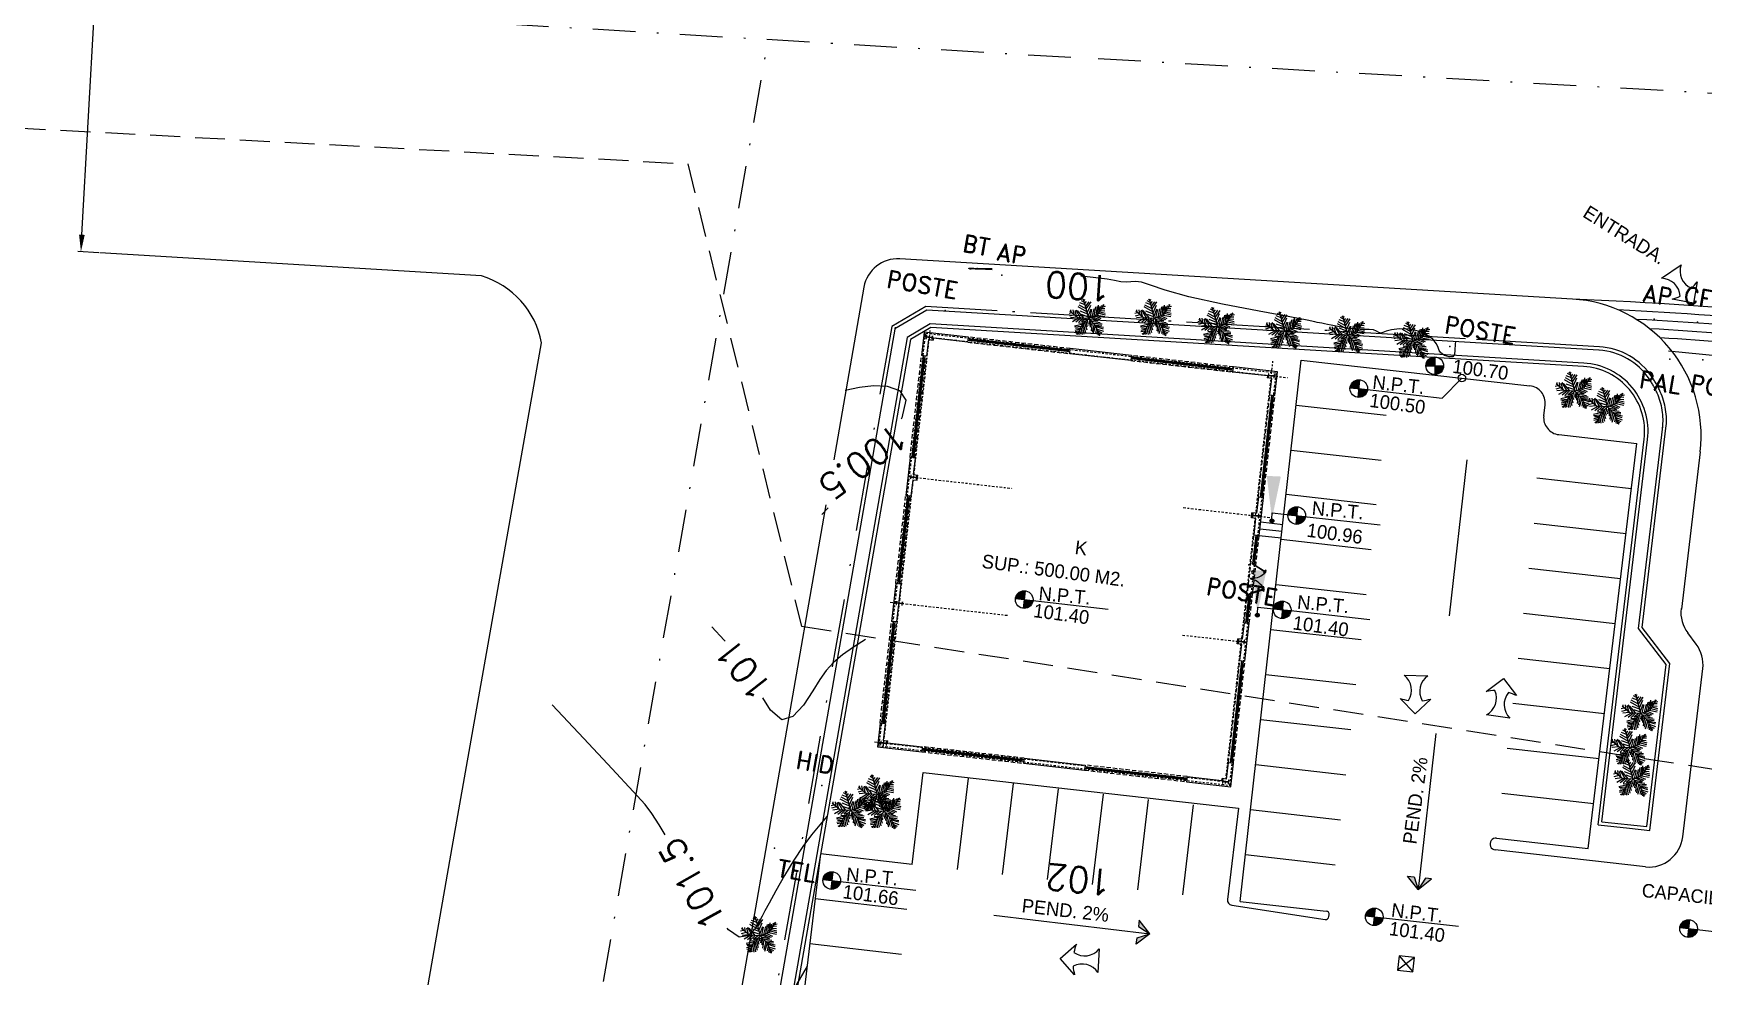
# Model space of a CAD drawing. Header units: millimetres. Extents: x 99 to 472, y 49 to 338.
# Drawn here: x 155.4 to 253, y 224.8 to 279.9 of the extents above; entities that cross this region are included whole.
import ezdxf
from ezdxf.enums import TextEntityAlignment as Align

# ---------------------------------------------------------------- set-up
doc = ezdxf.new("R2010")
doc.units = ezdxf.units.MM
for name, pattern in [('ACAD_ISO04W100', [30.5, 24, -3, 0.5, -3]), ('DASHDOT', [1, 0.5, -0.25, 0, -0.25]), ('HIDDEN', [0.375, 0.25, -0.125]), ('SOLID', [0])]:
    doc.linetypes.add(name, pattern=pattern)
for name, color, linetype in [('AUX2', 6, 'Continuous'), ('BANQUETA', 4, 'Continuous'), ('BANQUETA.', 2, 'Continuous'), ('CALLES', 4, 'Continuous'), ('DETALLES', 4, 'Continuous'), ('EJES', 1, 'DASHDOT'), ('NIVELES', 32, 'Continuous'), ('PENDIENTES', 8, 'Continuous'), ('PUERTA', 4, 'Continuous'), ('PUERTAS', 2, 'Continuous'), ('PUNTOS_CON', 10, 'SOLID'), ('PUNTOS_ICON', 15, 'SOLID'), ('TEXTOS_Y_COTAS', 7, 'Continuous'), ('veg', 3, 'Continuous'), ('WALL', 4, 'Continuous')]:
    doc.layers.add(name, color=color, linetype=linetype)
doc.styles.add('1', font='monotxt4.shx', dxfattribs={"height": 1})
doc.styles.add('ATTR', font='romans.shx', dxfattribs={"width": 0.8, "height": 0.7})
doc.styles.add('H1', font='hand.shx', dxfattribs={"height": 0.15})
doc.styles.add('ROMAND', font='romand.shx', dxfattribs={"height": 1})
doc.styles.add('TMODELF', font='ROMANS.SHX', dxfattribs={"height": 5})
doc.dimstyles.new('ISO-25', dxfattribs={"dimtxt": 2.5, "dimasz": 2.5, "dimexe": 1.25, "dimexo": 0.625, "dimtad": 1, "dimtxsty": 'Standard', "dimcen": 2.5, "dimadec": 0, "dimazin": 0, "dimtfac": 1, "dimtmove": 0, "dimatfit": 3, "dimfxl": 1, "dimarcsym": 0})
doc.dimstyles.get("Standard").update_dxf_attribs({"dimtxt": 0.18, "dimasz": 0.18, "dimexe": 0.18, "dimexo": 0.0625, "dimgap": 0.09, "dimtad": 0, "dimtih": 1, "dimtoh": 1, "dimdec": 4, "dimzin": 0, "dimdsep": 46, "dimtxsty": 'Standard', "dimcen": 0.09, "dimadec": 0, "dimazin": 0, "dimtfac": 1, "dimtdec": 4, "dimtofl": 0, "dimtmove": 0, "dimatfit": 3, "dimfxl": 1, "dimtolj": 1, "dimtzin": 0, "dimarcsym": 0})

# ---------------------------------------------------------------- blocks, each defined once
blk = doc.blocks.new('FLECHA3')
blk.add_lwpolyline([(-0.354, -0.354), (0, 0), (0.354, -0.354, 0.044777), (0.159, -0.308, 0.391731), (0.274, -0.89), (-0.274, -0.89, 0.391731), (-0.159, -0.308, 0.044777)], format="xyb", close=True)
blk = doc.blocks.new('*D17')
at = {"layer": 'AUX2', "color": 0, "transparency": 16777216}
for p, q in [((160.857, 296.619), (159.627, 296.688)), ((159.751, 295.68), (159.01, 282.519)), ((158.203, 268.179), (158.943, 281.339)), ((159.197, 267.122), (157.967, 267.191))]:
    blk.add_line(p, q, dxfattribs=at)
for points in [[(159.584, 295.689), (159.917, 295.67), (159.807, 296.678)], [(158.036, 268.188), (158.369, 268.17), (158.146, 267.181)]]:
    blk.add_solid(points, dxfattribs=at)
at = {"layer": 'DEFPOINTS', "color": 0, "transparency": 16777216}
for p in [(159.807, 296.678), (160.92, 296.615), (159.259, 267.118)]:
    blk.add_point(p, dxfattribs=at)
at = {"layer": 'AUX2', "color": 0, "transparency": 16777216, "insert": (158.977, 281.929), "char_height": 1, "attachment_point": 5, "style": '1'}
blk.add_mtext('\\A1;30.00', dxfattribs=at)
blk = doc.blocks.new('arbol4')
for p, q in [((-0.54342, 2.81436), (-0.7173, 2.95368)), ((0.06774, -0.40404), (-0.56226, 3.01596)), ((-0.4782, 2.70288), (-0.32604, 2.95368)), ((-2.78214, 0.78018), (-3.28206, 0.6966)), ((-2.36916, 0.41796), (-3.23856, 0.25074)), ((-1.82226, -0.13404), (-3.08226, 1.12596)), ((-2.84736, 0.86382), (-2.8908, 1.33752)), ((-2.54304, 1.30962), (-2.47788, 0.52944)), ((-2.23878, 1.1703), (-2.0214, 0.05574)), ((-2.0649, 1.28178), (-1.3911, -0.16722)), ((-0.80424, -0.27864), (-1.7823, 1.11456)), ((-0.15216, 0.75234), (-1.5867, 1.72758)), ((-0.2391, 1.28178), (-1.41282, 2.03412)), ((-1.3911, 1.03098), (-0.10872, 0.41796)), ((-0.36954, 1.97838), (-1.23894, 2.39634)), ((-1.17372, 0.41796), (0, -0.11148)), ((-0.45648, 2.42424), (-0.9564, 2.75862)), ((-0.39126, 2.20134), (-0.08694, 2.56356)), ((-0.2826, 1.75548), (0.34776, 2.47998)), ((-0.2391, 1.25388), (0.69552, 2.39634)), ((-0.10872, 0.58512), (0.58686, 1.86696)), ((0, 0), (0.60858, 1.1982)), ((0.06774, -0.40404), (1.68774, 0.13596)), ((0.30426, -0.30654), (0.73896, 1.05882)), ((0.6738, -0.19506), (1.13022, 1.1703)), ((1.04328, -0.05574), (1.45626, 1.47684)), ((1.39104, 0.02784), (1.71708, 1.53258)), ((1.52148, 0.05574), (2.86902, -0.30654)), ((1.68774, 0.13596), (2.94774, 1.75596)), ((1.69536, 0.13932), (1.93446, 1.75548)), ((1.84746, 0.33438), (2.95596, -0.0279)), ((1.9779, 1.44894), (2.0214, 0.58512)), ((2.06484, 0.58512), (2.99946, 0.25074)), ((2.1735, 1.56042), (2.30394, 0.9474)), ((2.23872, 0.78018), (2.95596, 0.66876)), ((2.39088, 1.644), (2.58648, 1.30962)), ((2.49954, 1.14246), (2.99946, 1.08672)), ((2.6952, 1.3932), (3.1299, 1.44894)), ((2.71692, 1.78332), (2.78208, 1.56042)), ((-1.93446, -0.0279), (-3.06468, -0.08364)), ((-1.6302, -0.19506), (-2.80386, -0.75234)), ((-0.97812, -1.30968), (-2.4996, -1.53258)), ((-1.6302, -2.1456), (-2.4996, -2.28492)), ((-1.3911, -1.6998), (-2.47788, -1.72764)), ((-1.7823, -2.45214), (-2.47788, -2.53572)), ((-1.99968, -2.78652), (-2.39094, -2.95368)), ((-1.5432, -1.97844), (-2.34744, -1.95054)), ((-1.21722, -0.22296), (-2.217, -0.89172)), ((-1.28226, -1.57404), (-2.18226, -3.10404)), ((-1.89102, -2.6193), (-1.84752, -3.06516)), ((0.06774, -0.40404), (-1.82226, -0.13404)), ((-0.89118, -0.27864), (-1.73886, -0.9753)), ((-0.84768, -1.17036), (-1.73886, -1.17036)), ((-1.67364, -2.25708), (-1.60842, -3.03726)), ((-1.43454, -1.83912), (-1.30416, -3.1209)), ((0.06774, -0.40404), (-1.28226, -1.57404)), ((-0.32604, -0.33438), (-1.21722, -0.89172)), ((-1.17372, -1.50474), (-0.99984, -3.06516)), ((-0.32604, -0.75234), (-1.13028, -1.00314)), ((-0.9564, -1.30968), (-0.69552, -2.81436)), ((-0.73902, -1.08672), (-0.45648, -2.3685)), ((-0.49992, -0.91956), (-0.30432, -1.81122)), ((-0.21738, -0.61302), (-0.15216, -1.28178)), ((0.21732, -0.58518), (-0.02172, -1.61616)), ((0.06774, -0.40404), (1.14774, -1.75404)), ((0.17388, -0.55734), (1.52148, -0.9753)), ((0.36948, -0.78024), (0.1956, -1.95054)), ((0.60858, -1.08672), (0.28254, -2.56356)), ((0.45642, -0.30654), (1.63014, -0.91956)), ((0.91284, -1.4211), (0.45642, -2.81436)), ((0.52164, -0.9474), (1.99962, -1.28178)), ((1.15194, -1.75548), (0.56508, -3.14874)), ((0.73896, -0.19506), (1.91268, -0.75234)), ((0.80418, -1.30968), (2.28216, -1.53258)), ((1.28238, -2.22918), (1.02156, -3.093)), ((1.04328, -1.58832), (2.23872, -1.78338)), ((1.14774, -1.75404), (1.68774, -3.55404)), ((1.15194, -0.05574), (2.1735, -0.61302)), ((1.17372, -1.75548), (2.49954, -2.1456)), ((1.21716, -1.9227), (2.39088, -2.3964)), ((1.43454, -2.67504), (1.23888, -3.31596)), ((1.3476, -2.3685), (2.4126, -2.8422)), ((1.43454, -2.70288), (2.13006, -3.093)), ((1.5432, -3.14874), (1.45626, -3.45528)), ((1.5432, -3.00942), (1.91268, -3.26022)), ((1.67358, -3.39954), (1.76052, -3.45528))]:
    blk.add_line(p, q)
at = {"style": 'ATTR', "width": 0.8, "flags": 9}
blk.add_attdef('ESTCODE', (0.06774, -0.40404), '', height=0.042, dxfattribs=at)
blk = doc.blocks.new('A$C20FC3698')
at = {"layer": 'veg', "xscale": 0.9999998995489492, "yscale": 0.9999998995489492, "zscale": 0.9999998995489492}
blk.add_blockref('arbol4', (3.28, 3.55, -6.65), dxfattribs=at)
blk = doc.blocks.new('PUERTA90')
for p, q in [((0.037, 0.455), (0.011, 0.509)), ((0.049, 0.499), (0.067, 0.507)), ((0.087, 0.583), (0.051, 0.566)), ((0.053, 0.49), (0.071, 0.498)), ((0.14, 0.541), (0.121, 0.533)), ((0.144, 0.532), (0.126, 0.524)), ((0.182, 0.522), (0.156, 0.577)), ((0.434, -0.16), (0.397, -0.177)), ((0.45, -0.197), (0.397, -0.177)), ((0.414, -0.213), (0.434, -0.16))]:
    blk.add_line(p, q)
blk.add_lwpolyline([(0.051, 0.566, 0.210556), (-0.41, -0.237), (-0.395, -0.237), (-0.395, -0.252), (-0.41, -0.252)], format="xyb")
for points in [[(0.002, 0.505), (0.011, 0.509), (0.047, 0.503), (0.055, 0.485), (0.037, 0.455), (0.027, 0.45)], [(0.45, -0.197), (0.087, 0.583), (0.051, 0.566), (0.414, -0.213)], [(0.182, 0.522), (0.146, 0.528), (0.137, 0.546), (0.156, 0.577), (0.165, 0.581), (0.191, 0.526)]]:
    blk.add_lwpolyline(points, close=True)
for points in [[(0.051, 0.566), (0.104, 0.547), (0.068, 0.53), (0.087, 0.583)], [(0.087, 0.489), (0.073, 0.494), (0.065, 0.512), (0.07, 0.525)], [(0.123, 0.506), (0.128, 0.519), (0.119, 0.537), (0.106, 0.542)], [(0.45, -0.252), (0.435, -0.252), (0.435, -0.237), (0.45, -0.237)]]:
    blk.add_lwpolyline(points)
at = {"linetype": 'Continuous'}
for points in [[(-0.43, -0.262), (-0.43, -0.172), (-0.41, -0.172), (-0.41, -0.262)], [(0.47, -0.262), (0.47, -0.172), (0.45, -0.172), (0.45, -0.262)]]:
    blk.add_lwpolyline(points, close=True, dxfattribs=at)
at = {"layer": 'TEXTOS_Y_COTAS'}
blk.add_circle((-0.028, -0.182), 0.0765, dxfattribs=at)
at = {"layer": 'TEXTOS_Y_COTAS', "insert": (-0.083, -0.163), "char_height": 0.03, "width": 0.1975, "attachment_point": 1}
blk.add_mtext('\\fGraphite Light ATT|b0|i0|c162|p66;0.90', dxfattribs=at)

msp = doc.modelspace()

# ---------------------------------------------------------------- hatches: boundary and pattern name
h = msp.add_hatch(color=32)
h.paths.add_polyline_path([(237.32026, 260.51532), (237.32026, 261.03131, 0.41421356), (236.80427, 260.51532)])
h.paths.add_polyline_path([(237.32026, 260.51532), (237.32026, 259.99932, 0.41421356), (237.83626, 260.51532)])
for points in [[(233.39156, 259.13285), (232.87785, 259.18137), (232.82934, 258.66766, 0.41421356)], [(229.75969, 251.71344), (229.24599, 251.76195), (229.19747, 251.24825, 0.41421356)], [(228.91088, 246.20121), (228.39717, 246.24972), (228.34866, 245.73602, 0.41421356)]]:
    msp.add_hatch(color=32).paths.add_polyline_path(points)
at = {"layer": 'NIVELES'}
for points in [[(232.3651, 259.23915, 0.0045174), (232.36414, 259.22988), (232.87785, 259.18137), (232.92637, 259.69507, 0.40893098)], [(228.73324, 251.81974, 0.0045174), (228.73228, 251.81047), (229.24599, 251.76195), (229.2945, 252.27566, 0.40893098)], [(227.68294, 251.46082, 1), (227.90762, 251.4355, 1)], [(227.88442, 246.30751, 0.0045174), (227.88346, 246.29824), (228.39717, 246.24972), (228.44568, 246.76343, 0.40893098)], [(226.83413, 245.94859, 1), (227.0588, 245.92327, 1)]]:
    msp.add_hatch(color=256, dxfattribs=at).paths.add_polyline_path(points)
h = msp.add_hatch(color=256, dxfattribs=at)
h.paths.add_polyline_path([(212.79614, 246.90453), (213.30889, 246.84674), (213.36668, 247.35949, 0.41421356)])
h.paths.add_polyline_path([(213.2511, 246.33399, 0.41421356), (213.82164, 246.78895), (213.30889, 246.84674)])
h = msp.add_hatch(color=256, dxfattribs=at)
h.paths.add_polyline_path([(201.54061, 230.47969), (202.05336, 230.4219), (202.11115, 230.93465, 0.41421356)])
h.paths.add_polyline_path([(201.99557, 229.90916, 0.41421356), (202.56611, 230.36412), (202.05336, 230.4219)])
h = msp.add_hatch(color=256, dxfattribs=at)
h.paths.add_polyline_path([(233.26955, 228.35725), (233.7823, 228.29946), (233.84009, 228.81221, 0.41421356)])
h.paths.add_polyline_path([(233.72451, 227.78671, 0.41421356), (234.29505, 228.24167), (233.7823, 228.29946)])
h = msp.add_hatch(color=256, dxfattribs=at)
h.paths.add_polyline_path([(251.65081, 227.66981), (252.16356, 227.61202), (252.22135, 228.12477, 0.41421356)])
h.paths.add_polyline_path([(252.10577, 227.09928, 0.41421356), (252.67631, 227.55424), (252.16356, 227.61202)])
at = {"layer": 'PENDIENTES'}
h = msp.add_hatch(color=256, dxfattribs=at)
h.paths.add_polyline_path([(236.35348, 229.89394), (236.11367, 230.63255), (235.73001, 230.67579)])
h.paths.add_polyline_path([(236.35348, 229.89394), (237.13533, 230.51741), (236.78249, 230.55717)])
h = msp.add_hatch(color=256, dxfattribs=at)
h.paths.add_polyline_path([(220.64888, 227.31044), (219.90868, 227.0756), (219.86286, 226.69224)])
h.paths.add_polyline_path([(220.64888, 227.31044), (220.03068, 228.09646), (219.98855, 227.7439)])

# ---------------------------------------------------------------- linework, layer by layer
at = {"color": 2, "linetype": 'Continuous', "ltscale": 0.3}
for p, q in [((245.37398, 264.41736), (206.02731, 266.77063)), ((203.93777, 265.11855), (202.17308, 255.02234)), ((225.94688, 229.20548), (229.51512, 260.85497)), ((229.51512, 260.85497), (242.88678, 259.34742)), ((243.69358, 257.5999), (243.76801, 258.23784)), ((244.57482, 256.49032), (249.1323, 255.9765)), ((201.71196, 252.38418), (190.11846, 186.05524)), ((227.13978, 251.39035), (228.43161, 251.24476)), ((227.05019, 250.59538), (228.34201, 250.44979)), ((227.09499, 250.99287), (228.38681, 250.84728)), ((206.7591, 231.36876), (201.39297, 231.97375)), ((225.44783, 228.98617), (230.9031, 228.13757)), ((225.94688, 229.20548), (230.96885, 228.63929))]:
    msp.add_line(p, q, dxfattribs=at)
at = {"color": 1, "linetype": 'Continuous', "ltscale": 0.3}
for p, q in [((207.56159, 263.98034), (205.56399, 262.8066)), ((207.61042, 263.77706), (205.74508, 262.68103)), ((246.91868, 261.4261), (207.61042, 263.77706)), ((205.76101, 262.77217), (192.02925, 184.20978)), ((207.80574, 262.96395), (206.46941, 262.17876)), ((207.85457, 262.76067), (206.6505, 262.05319)), ((246.0316, 260.67772), (207.80574, 262.96395)), ((246.01966, 260.47808), (207.85457, 262.76067)), ((206.46941, 262.17876), (192.82474, 184.11462)), ((206.6505, 262.05319), (193.02362, 184.09083)), ((249.23927, 245.15263), (250.65155, 256.9581)), ((246.86812, 233.68232), (249.56589, 256.23348)), ((247.0907, 233.85922), (249.76448, 256.20973)), ((249.44755, 245.20993), (250.84126, 256.86019)), ((251.06716, 243.10558), (249.44755, 245.20993)), ((250.85888, 243.04829), (249.23927, 245.15263)), ((249.72521, 233.57172), (250.85888, 243.04829)), ((249.90028, 233.35143), (251.06716, 243.10558)), ((246.86812, 233.68232), (248.71538, 233.48073)), ((247.0907, 233.85922), (249.72521, 233.57172)), ((248.71538, 233.48073), (249.90028, 233.35143))]:
    msp.add_line(p, q, dxfattribs=at)
at = {"color": 1, "linetype": 'ACAD_ISO04W100', "ltscale": 0.3}
for p, q in [((239.12239, 262.09274), (207.56159, 263.98034)), ((246.94323, 261.62499), (239.0978, 262.09421)), ((250.99027, 261.38294), (270.20443, 259.48716))]:
    msp.add_line(p, q, dxfattribs=at)
at = {"color": 8, "linetype": 'DASHDOT', "ltscale": 0.3}
for p, q in [((207.52514, 262.40331), (204.80835, 238.30598)), ((205.07243, 238.27621), (207.8154, 262.60578)), ((207.42957, 262.22501), (228.70219, 259.82755)), ((228.04514, 260.08984), (207.52514, 262.40331)), ((225.07355, 236.09642), (227.85786, 260.79267)), ((225.32835, 235.99251), (228.04514, 260.08984)), ((206.50681, 254.03744), (212.59357, 253.35146)), ((222.60606, 252.22303), (227.77943, 251.63999)), ((205.47745, 246.69989), (212.41898, 245.91729)), ((222.5632, 244.7736), (226.34575, 244.34715)), ((204.55544, 238.5218), (216.86575, 237.13391)), ((204.73383, 238.31438), (225.32835, 235.99251)), ((222.83045, 236.46143), (225.27468, 236.18587))]:
    msp.add_line(p, q, dxfattribs=at)
at = {"color": 5, "linetype": 'Continuous', "ltscale": 0.3}
for p, q in [((207.45902, 262.48624), (207.30422, 261.11319)), ((210.04296, 262.19493), (207.45902, 262.48624)), ((207.7113, 262.04615), (207.60233, 261.07958)), ((207.7113, 262.04615), (207.97693, 262.0162)), ((207.98915, 262.12458), (207.97693, 262.0162)), ((210.01396, 261.89629), (207.98915, 262.12458)), ((210.01396, 261.89629), (210.04296, 262.19493)), ((207.60233, 261.07958), (207.30422, 261.11319)), ((215.97689, 261.22402), (216.0059, 261.52265)), ((219.53648, 260.8227), (215.97689, 261.22402)), ((219.57867, 261.11985), (216.0059, 261.52265)), ((219.57867, 261.11985), (219.5398, 260.82233)), ((225.50118, 260.15023), (225.54337, 260.44737)), ((227.53236, 259.92123), (225.50118, 260.15023)), ((228.12807, 260.15597), (225.54337, 260.44737)), ((227.53236, 259.92123), (227.51964, 259.80835)), ((227.97327, 258.78291), (228.12807, 260.15597)), ((227.78363, 259.77858), (227.51964, 259.80835)), ((227.67516, 258.81651), (227.78363, 259.77858)), ((227.67516, 258.81651), (227.97327, 258.78291)), ((206.63202, 255.15096), (206.38113, 252.92565)), ((206.93013, 255.11735), (206.63202, 255.15096)), ((206.93013, 255.11735), (206.82173, 254.15582)), ((206.82173, 254.15582), (207.08637, 254.12598)), ((207.05239, 253.82462), (207.08637, 254.12598)), ((206.78775, 253.85446), (206.67925, 252.89204)), ((206.78775, 253.85446), (207.05239, 253.82462)), ((206.67925, 252.89204), (206.38113, 252.92565)), ((227.00296, 252.8543), (226.8945, 251.89228)), ((227.00296, 252.85428), (227.30108, 252.82069)), ((227.05019, 250.59538), (227.30108, 252.82069)), ((226.59553, 251.62084), (226.6295, 251.92216)), ((226.86053, 251.59096), (226.59553, 251.62084)), ((226.8945, 251.89228), (226.6295, 251.92216)), ((226.75208, 250.62898), (226.86053, 251.59096)), ((226.75208, 250.62898), (227.05019, 250.59538)), ((205.80214, 247.79008), (205.55243, 245.57519)), ((206.10025, 247.75647), (205.80214, 247.79008)), ((206.10025, 247.75647), (205.85054, 245.54158)), ((205.85054, 245.54158), (205.55243, 245.57519)), ((226.17308, 245.4934), (226.06387, 244.53151)), ((226.17308, 245.49341), (226.47119, 245.4598)), ((226.22148, 243.2449), (226.47119, 245.4598)), ((225.7649, 244.26006), (225.79887, 244.56138)), ((226.03065, 244.2301), (225.7649, 244.26006)), ((226.06387, 244.53151), (225.79887, 244.56138)), ((225.92337, 243.27851), (226.03065, 244.2301)), ((225.92337, 243.27851), (226.22148, 243.2449)), ((204.88023, 239.61297), (204.72542, 238.23985)), ((205.17834, 239.57936), (204.88023, 239.61297)), ((205.17834, 239.57936), (205.06977, 238.61631)), ((205.06977, 238.61631), (205.33469, 238.58644)), ((205.32207, 238.47449), (205.33469, 238.58644)), ((205.32207, 238.47449), (207.34758, 238.24613)), ((204.72542, 238.23985), (207.31397, 237.94802)), ((207.34758, 238.24613), (207.31397, 237.94802)), ((213.31052, 237.57385), (213.27691, 237.27574)), ((213.31052, 237.57385), (216.87011, 237.17253)), ((213.27691, 237.27574), (216.8365, 236.87442)), ((216.87011, 237.17253), (216.8365, 236.87442)), ((222.8348, 236.50006), (222.80119, 236.20195)), ((222.8348, 236.50006), (224.86524, 236.27114)), ((224.86524, 236.27114), (224.87727, 236.37778)), ((225.142, 236.34794), (224.87727, 236.37778)), ((225.142, 236.34794), (225.25117, 237.31629)), ((225.25117, 237.31629), (225.54928, 237.28268)), ((225.39448, 235.90958), (225.54928, 237.28268)), ((222.80119, 236.20195), (225.39448, 235.90958))]:
    msp.add_line(p, q, dxfattribs=at)
at = {"color": 9, "linetype": 'HIDDEN'}
for p, q in [((210.01396, 261.89629), (215.97689, 261.22402)), ((216.0059, 261.52265), (210.04296, 262.19493)), ((206.63201, 255.15097), (207.30421, 261.11319)), ((206.93013, 255.11735), (207.60233, 261.07958)), ((219.53648, 260.8227), (225.50118, 260.15023)), ((225.54337, 260.44737), (219.57867, 261.11985)), ((227.00296, 252.8543), (227.67515, 258.81652)), ((227.30108, 252.82069), (227.97327, 258.78291)), ((205.80214, 247.79006), (206.38113, 252.92564)), ((206.10025, 247.75646), (206.67925, 252.89204)), ((226.17308, 245.4934), (226.75208, 250.62898)), ((226.47119, 245.4598), (227.05019, 250.59538)), ((204.88023, 239.61297), (205.55243, 245.57519)), ((205.17835, 239.57936), (205.85054, 245.54158)), ((225.25117, 237.3163), (225.92336, 243.27853)), ((225.54929, 237.28269), (226.22148, 243.24492)), ((207.31397, 237.94802), (213.27691, 237.27574)), ((213.30591, 237.57437), (207.34297, 238.24665)), ((216.8365, 236.87442), (222.80119, 236.20195)), ((222.84339, 236.49909), (216.87869, 237.17157))]:
    msp.add_line(p, q, dxfattribs=at)
at = {"color": 32}
for p, q in [((237.32026, 261.03131), (237.32026, 259.99932)), ((236.80427, 260.51532), (237.83626, 260.51532)), ((232.36414, 259.22988), (233.39156, 259.13285)), ((232.92637, 259.69507), (232.82934, 258.66766)), ((229.2945, 252.27566), (229.19747, 251.24825)), ((228.73228, 251.81047), (229.75969, 251.71344)), ((213.36668, 247.35949), (213.2511, 246.33399)), ((212.79614, 246.90453), (218.22544, 246.29264)), ((227.88346, 246.29824), (228.91088, 246.20121)), ((228.44568, 246.76343), (228.34866, 245.73602)), ((202.11115, 230.93465), (201.99557, 229.90916)), ((201.54061, 230.47969), (206.9699, 229.8678)), ((233.84009, 228.81221), (233.72451, 227.78671)), ((233.26955, 228.35725), (238.69885, 227.74536)), ((251.65081, 227.66981), (257.08011, 227.05792)), ((252.22135, 228.12477), (252.10577, 227.09928))]:
    msp.add_line(p, q, dxfattribs=at)
at = {"color": 3}
for points in [[(207.93285, 262.07149), (207.95487, 262.27349), (207.93751, 262.27538), (207.92702, 262.17911), (207.61139, 262.21352), (207.62188, 262.30979), (207.60452, 262.31168), (207.5825, 262.10968), (207.59986, 262.10778), (207.61035, 262.20405), (207.92598, 262.16965), (207.91549, 262.07338)], [(227.59681, 260.0532), (227.57479, 259.8512), (227.59215, 259.84931), (227.60264, 259.94558), (227.91827, 259.91117), (227.90778, 259.8149), (227.92514, 259.81301), (227.94716, 260.01501), (227.9298, 260.01691), (227.9193, 259.92064), (227.60367, 259.95504), (227.61417, 260.05131)], [(207.00906, 253.87989), (207.03108, 254.0819), (207.01372, 254.08379), (207.00323, 253.98752), (206.6876, 254.02193), (206.69809, 254.11819), (206.68073, 254.12009), (206.65871, 253.91808), (206.67607, 253.91619), (206.68657, 254.01246), (207.0022, 253.97805), (206.9917, 253.88178)], [(226.67428, 251.87093), (226.65226, 251.66892), (226.66962, 251.66703), (226.68011, 251.7633), (226.99574, 251.72889), (226.98525, 251.63262), (227.00261, 251.63073), (227.02463, 251.83274), (227.00727, 251.83463), (226.99678, 251.73836), (226.68115, 251.77277), (226.69164, 251.86903)], [(206.17951, 246.51947), (206.20153, 246.72147), (206.18417, 246.72337), (206.17368, 246.6271), (205.85805, 246.66151), (205.86854, 246.75777), (205.85118, 246.75966), (205.82917, 246.55766), (205.84652, 246.55577), (205.85702, 246.65204), (206.17265, 246.61763), (206.16216, 246.52136)], [(225.84395, 244.50597), (225.82193, 244.30396), (225.83929, 244.30207), (225.84979, 244.39834), (226.16542, 244.36393), (226.15492, 244.26767), (226.17228, 244.26577), (226.1943, 244.46778), (226.17694, 244.46967), (226.16645, 244.3734), (225.85082, 244.40781), (225.86131, 244.50407)], [(205.25739, 238.34042), (205.27941, 238.54242), (205.26205, 238.54432), (205.25156, 238.44805), (204.93592, 238.48245), (204.94642, 238.57872), (204.92906, 238.58061), (204.90704, 238.37861), (204.9244, 238.37672), (204.93489, 238.47298), (205.25052, 238.43858), (205.24003, 238.34231)], [(224.92135, 236.3225), (224.89933, 236.12049), (224.91669, 236.1186), (224.92718, 236.21487), (225.24281, 236.18046), (225.23232, 236.0842), (225.24968, 236.0823), (225.2717, 236.28431), (225.25434, 236.2862), (225.24385, 236.18993), (224.92821, 236.22434), (224.93871, 236.3206)]]:
    msp.add_lwpolyline(points, close=True, dxfattribs=at)
at = {"color": 32}
for centre in [(237.32026, 260.51532), (232.87785, 259.18137), (229.24599, 251.76195), (213.30889, 246.84674), (228.39717, 246.24972), (202.05336, 230.4219), (233.7823, 228.29946), (252.16356, 227.61202)]:
    msp.add_circle(centre, 0.51599, dxfattribs=at)
at = {"color": 2, "linetype": 'Continuous', "ltscale": 0.3}
for centre, radius, start, end in [((205.90791, 264.7742), 2, 86.5773058, 170.0855418), ((242.77474, 258.35372), 1, 353.3458997, 83.5674996), ((244.68685, 257.48402), 1, 173.3458997, 263.5674996)]:
    msp.add_arc(centre, radius, start, end, dxfattribs=at)
at = {"color": 8, "linetype": 'Continuous', "ltscale": 0.3}
for radius, start, end in [(267.37405, 81.7634866, 87.5889732), (266.87405, 82.3680113, 87.0131624), (266.37405, 82.6059846, 86.7754363), (265.87405, 82.7793022, 86.6022342), (265.37405, 82.9173736, 86.4642354)]:
    msp.add_arc((234.12611, -2.71999), radius, start, end, dxfattribs=at)
at = {"color": 1, "linetype": 'ACAD_ISO04W100', "ltscale": 0.3}
for centre, radius, start, end in [((246.70442, 257.63212), 3.8, 33.582891, 86.5773058), ((246.70442, 257.63212), 4, 33.582891, 86.5773058), ((244.89637, 256.43163), 6.1703, 24.6066059, 33.582891), ((244.89637, 256.43163), 5.9703, 24.6066059, 33.582891), ((246.86958, 257.33532), 3.8, 353.1781762, 24.6066059), ((246.86958, 257.33532), 4, 353.1781762, 24.6066059)]:
    msp.add_arc(centre, radius, start, end, dxfattribs=at)
at = {"color": 1, "ltscale": 0.3}
for radius in [3.8, 4]:
    msp.add_arc((245.7928, 256.68486), radius, 353.1781762, 86.5773058, dxfattribs=at)
at = {"layer": 'AUX2'}
for points in [[(181.56469, 265.77082), (159.25947, 267.11801)], [(127.48298, 115.60283), (159.1302, 113.80358), (179.85999, 232.35183)]]:
    msp.add_lwpolyline(points, dxfattribs=at)
msp.add_lwpolyline([(179.85999, 232.35183), (185.08398, 261.85685, -1.96784753)], format="xyb", dxfattribs=at)
msp.add_arc((180.12906, 260.94078), 5.03888, 10.474616, 73.4466188, dxfattribs=at)
at = {"layer": 'BANQUETA', "color": 32, "linetype": 'HIDDEN', "ltscale": 7}
for p, q in [((112.39629, 276.68389), (193.63054, 272.32694)), ((193.63054, 272.32694), (200.28428, 245.29272)), ((200.28428, 245.29272), (402.93183, 213.5085))]:
    msp.add_line(p, q, dxfattribs=at)
at = {"layer": 'BANQUETA.', "color": 2}
for p, q in [((246.29928, 232.2948), (249.1323, 255.9765)), ((252.83973, 255.48138), (251.73882, 246.27863)), ((252.60648, 244.24034), (252.11389, 244.89463)), ((251.81892, 232.97305), (252.99588, 242.81148)), ((240.93315, 232.89979), (246.29928, 232.2948)), ((249.64892, 231.21911), (240.85544, 232.2105))]:
    msp.add_line(p, q, dxfattribs=at)
for centre, radius, start, end in [((244.89637, 256.43163), 8, 353.1781762, 86.5773058), ((253.71168, 246.09756), 2, 173.5136233, 216.9750285), ((251.00868, 243.03741), 2, 353.5136233, 36.9750284), ((240.89429, 232.55515), 0.34683, 83.5674996, 263.5674996), ((249.83308, 233.21061), 2, 264.716771, 353.1781762)]:
    msp.add_arc(centre, radius, start, end, dxfattribs=at)
at = {"layer": 'CALLES', "linetype": 'Continuous'}
for p, q in [((229.21823, 258.22166), (234.48486, 257.62788)), ((228.92134, 255.58834), (234.18798, 254.99457)), ((243.28037, 253.96947), (248.81752, 253.3452)), ((228.63006, 253.00471), (233.89669, 252.41093)), ((243.13661, 251.31889), (248.50274, 250.7139)), ((228.33317, 250.37139), (233.59981, 249.77762)), ((242.82183, 248.68759), (248.18796, 248.0826)), ((228.03629, 247.73807), (233.30292, 247.1443)), ((242.50705, 246.05629), (247.87318, 245.4513)), ((227.7394, 245.10476), (233.00603, 244.51098)), ((242.19227, 243.42499), (247.5584, 242.82)), ((227.44251, 242.47144), (232.70915, 241.87767)), ((241.87749, 240.79369), (247.24362, 240.1887)), ((227.14563, 239.83812), (232.41226, 239.24435)), ((241.56271, 238.16239), (246.92884, 237.5574)), ((210.03178, 236.41588), (209.39248, 231.07187)), ((226.84874, 237.20481), (232.11537, 236.61103)), ((212.66302, 236.10111), (212.02586, 230.77497)), ((215.29426, 235.78633), (214.65924, 230.47808)), ((217.9255, 235.47156), (217.29261, 230.18119)), ((241.24793, 235.53109), (246.61406, 234.9261)), ((220.55674, 235.15679), (219.92599, 229.88429)), ((223.18797, 234.84202), (222.55937, 229.5874)), ((226.55185, 234.57149), (231.81039, 233.97863)), ((226.25497, 231.93817), (231.49561, 231.34733)), ((206.44432, 228.73746), (201.07819, 229.34245)), ((206.12954, 226.10616), (200.76341, 226.71115))]:
    msp.add_line(p, q, dxfattribs=at)
at = {"layer": 'DETALLES'}
for p in [(210.5634, 266.21321), (211.99694, 265.81657, 100.16), (208.6959, 263.75214, 100.44), (217.11806, 263.33984, 100.28), (220.72596, 263.16804, 100.26), (250.14034, 263.23844, 99.73), (252.68783, 263.06319, 99.74), (224.56322, 262.70332, 100.19), (228.38142, 262.50363, 100.07), (232.00588, 262.3168, 100.03), (235.96104, 261.90207, 100.12), (238.20532, 261.64578, 99.96), (251.07536, 260.9089, 100.03), (252.98624, 260.87088, 99.87), (226.43642, 248.88223, 101.07), (201.46633, 235.97218, 101.29), (204.58421, 235.71986, 101.55), (203.10125, 234.69253, 101.6), (198.71374, 232.30997, 101.34), (197.86275, 227.02317, 101.57)]:
    msp.add_point(p, dxfattribs=at)
at = {"layer": 'EJES', "color": 4, "ltscale": 5}
for p, q in [((162.62788, 281.71625), (216.38494, 278.53009)), ((164.979, 88.87231), (198.34515, 279.5993))]:
    msp.add_line(p, q, dxfattribs=at)
at = {"layer": 'EJES', "color": 1, "ltscale": 8}
msp.add_line((205.56399, 262.8066), (179.50131, 113.69635), dxfattribs=at)
at = {"layer": 'EJES', "color": 4, "ltscale": 5}
msp.add_lwpolyline([(415.23594, 212.75343, 0.0580892), (358.23943, 248.51187, 0.02805902), (333.33958, 259.27715, 0.03453484), (289.90599, 271.70152, 0.03160652), (255.77018, 276.31792), (216.38494, 278.53009)], format="xyb", dxfattribs=at)
at = {"layer": 'NIVELES'}
for p, q in [((232.36511, 259.2392), (237.75942, 258.63103)), ((237.75942, 258.63103), (238.9087, 259.80246)), ((229.85612, 251.69319), (234.12755, 251.21162)), ((228.91088, 246.20121), (233.51614, 245.682))]:
    msp.add_line(p, q, dxfattribs=at)
at = {"layer": 'NIVELES', "color": 8}
for p, q in [((239.18601, 255.02697), (238.15811, 245.9064)), ((237.38138, 239.01451), (236.35348, 229.89394)), ((211.53543, 228.39962), (220.64888, 227.31044))]:
    msp.add_line(p, q, dxfattribs=at)
at = {"layer": 'NIVELES'}
for centre, radius in [((238.90292, 259.79657), 0.22277), ((227.79528, 251.44816), 0.11305), ((226.94646, 245.93593), 0.11305)]:
    msp.add_circle(centre, radius, dxfattribs=at)
at = {"layer": 'PENDIENTES'}
for p, q in [((236.35348, 229.89394), (235.73001, 230.67579)), ((235.73001, 230.67579), (236.11367, 230.63255)), ((236.11367, 230.63255), (236.35348, 229.89394)), ((236.78249, 230.55717), (236.35348, 229.89394)), ((236.35348, 229.89394), (237.13533, 230.51741)), ((237.13533, 230.51741), (236.78249, 230.55717)), ((220.03068, 228.09646), (219.98855, 227.7439)), ((219.98855, 227.7439), (220.64888, 227.31044)), ((220.64888, 227.31044), (220.03068, 228.09646)), ((220.64888, 227.31044), (219.86286, 226.69224)), ((219.86286, 226.69224), (219.90868, 227.0756)), ((219.90868, 227.0756), (220.64888, 227.31044)), ((236.13904, 225.92455), (235.14046, 225.17631)), ((235.23625, 226.0263), (236.04324, 225.07456))]:
    msp.add_line(p, q, dxfattribs=at)
msp.add_lwpolyline([(235.14046, 225.17631), (236.04324, 225.07456), (236.13904, 225.92455), (235.23625, 226.0263)], close=True, dxfattribs=at)
at = {"layer": 'PUERTA'}
for p, q in [((215.98579, 261.32365), (210.02286, 261.99592)), ((215.997, 261.42302), (210.03406, 262.0953)), ((210.12301, 261.98463), (210.13267, 262.08418)), ((215.88911, 261.35468), (210.12494, 262.00454)), ((215.89201, 261.38454), (210.12784, 262.03441)), ((215.89491, 261.4144), (210.13074, 262.06427)), ((207.40359, 261.10198), (206.73139, 255.13976)), ((207.41226, 261.00037), (206.76247, 255.23688)), ((207.44207, 260.99701), (206.79228, 255.23352)), ((207.47188, 260.99365), (206.82209, 255.23016)), ((207.50296, 261.09078), (206.83076, 255.12855)), ((207.39238, 261.00261), (207.49175, 260.99141)), ((215.88718, 261.33477), (215.89685, 261.43431)), ((225.52151, 260.24857), (219.55055, 260.92175)), ((225.53271, 260.34794), (219.56461, 261.0208)), ((219.65872, 260.90955), (219.66839, 261.0091)), ((225.42483, 260.2796), (219.66065, 260.92946)), ((225.42773, 260.30946), (219.66356, 260.95933)), ((225.43063, 260.33932), (219.66646, 260.98919)), ((225.4229, 260.25969), (225.43256, 260.35923)), ((227.77453, 258.80531), (227.10233, 252.84309)), ((227.7832, 258.7037), (227.13341, 252.94022)), ((227.81301, 258.70034), (227.16322, 252.93686)), ((227.84282, 258.69698), (227.19303, 252.9335)), ((227.8739, 258.79411), (227.2017, 252.83188)), ((227.76333, 258.70594), (227.8627, 258.69474)), ((206.74259, 255.23912), (206.84197, 255.22792)), ((206.47653, 252.91489), (205.89753, 247.77932)), ((206.48918, 252.81283), (205.93259, 247.87601)), ((206.51899, 252.80947), (205.9624, 247.87265)), ((206.5488, 252.80611), (205.99221, 247.86928)), ((206.58385, 252.90279), (206.00485, 247.76723)), ((206.46533, 252.81552), (206.57265, 252.80342)), ((227.11354, 252.94245), (227.21291, 252.93126)), ((226.84747, 250.61823), (226.6597, 248.95273)), ((226.86012, 250.51617), (226.69481, 249.04996)), ((226.88993, 250.51281), (226.72457, 249.04607)), ((226.91974, 250.50945), (226.75432, 249.04218)), ((226.95479, 250.60613), (226.76691, 248.93968)), ((226.83627, 250.51886), (226.94359, 250.50676)), ((226.76691, 248.93968), (226.65981, 248.95368)), ((226.77812, 249.03907), (226.67101, 249.05307)), ((206.01606, 247.8666), (205.90874, 247.8787)), ((226.27245, 245.48221), (226.46208, 247.16421)), ((226.37182, 245.471), (226.56126, 247.15126)), ((226.56126, 247.15126), (226.46208, 247.16421)), ((226.30353, 245.57934), (226.47071, 247.06224)), ((226.33334, 245.57598), (226.50047, 247.05835)), ((226.36315, 245.57262), (226.53022, 247.05446)), ((226.55005, 247.05187), (226.45088, 247.06483)), ((205.6518, 245.56398), (204.97961, 239.60176)), ((205.66047, 245.46237), (205.01068, 239.69889)), ((205.69029, 245.45901), (205.0405, 239.69553)), ((205.7201, 245.45565), (205.07031, 239.69217)), ((205.75117, 245.55278), (205.07898, 239.59055)), ((226.28365, 245.58158), (226.38303, 245.57037)), ((226.02274, 243.26732), (225.35054, 237.30509)), ((226.12211, 243.25611), (225.44991, 237.29389)), ((226.03141, 243.1657), (225.38162, 237.40222)), ((226.06122, 243.16234), (225.41143, 237.39886)), ((226.09103, 243.15898), (225.44124, 237.3955)), ((226.01154, 243.16794), (226.11091, 243.15674)), ((204.99081, 239.70113), (205.09018, 239.68993)), ((213.28581, 237.37537), (207.32517, 238.04739)), ((213.29701, 237.47474), (207.33638, 238.14676)), ((207.42302, 238.03635), (207.43269, 238.1359)), ((213.18913, 237.4064), (207.42495, 238.05626)), ((213.19203, 237.43626), (207.42785, 238.08613)), ((213.19493, 237.46612), (207.43075, 238.11599)), ((213.18719, 237.38649), (213.19686, 237.48603)), ((225.36175, 237.40446), (225.46112, 237.39326)), ((222.8124, 236.30132), (216.8477, 236.97379)), ((222.8236, 236.40069), (216.8589, 237.07316)), ((216.95874, 236.96128), (216.9684, 237.06082)), ((222.72484, 236.33132), (216.96067, 236.98118)), ((222.72774, 236.36118), (216.96357, 237.01105)), ((222.73064, 236.39104), (216.96647, 237.04091)), ((222.73288, 236.41092), (222.72168, 236.31155))]:
    msp.add_line(p, q, dxfattribs=at)
at = {"layer": 'PUERTAS'}
for p, q in [((206.7591, 231.36876), (207.40054, 236.73065)), ((207.40054, 236.73065), (225.83419, 234.6524)), ((225.83419, 234.6524), (225.19606, 229.31824)), ((201.39297, 231.97375), (198.87473, 210.92335)), ((231.13242, 228.31144), (231.14503, 228.4168))]:
    msp.add_line(p, q, dxfattribs=at)
at = {"layer": 'PUERTAS', "ltscale": 0.3}
msp.add_arc((225.49394, 229.2826), 0.3, 173.1781762, 261.1581831, dxfattribs=at)
at = {"layer": 'PUERTAS'}
for centre, start, end in [((230.94644, 228.44055), 353.1781762, 83.5674996), ((230.93384, 228.33519), 261.1581831, 353.1781762)]:
    msp.add_arc(centre, 0.2, start, end, dxfattribs=at)
at = {"layer": 'PUNTOS_CON', "color": 8, "linetype": 'Continuous'}
for points in [[(238.53477, 261.92753), (238.50917, 261.7795), (238.49402, 261.42399), (238.4705, 261.16799), (238.37037, 261.03384), (238.153, 261.03207), (237.88823, 261.12603), (237.67349, 261.26725), (237.57368, 261.41891), (237.52345, 261.5906), (237.42487, 261.80353), (237.19904, 262.06552), (236.84302, 262.33089), (236.37287, 262.54056), (235.81762, 262.64945), (235.25811, 262.6685), (234.78814, 262.62266), (234.47598, 262.53986), (234.28779, 262.45989), (234.16422, 262.42552), (234.0514, 262.4643), (233.91749, 262.54276), (233.73618, 262.61219), (233.48654, 262.63758), (233.1693, 262.63865), (232.79061, 262.64882), (232.36433, 262.69271), (231.93511, 262.75983), (231.55532, 262.83089), (231.26372, 262.89031), (231.04463, 262.93725), (230.86876, 262.97456), (230.71206, 263.00502), (230.57147, 263.03115), (230.44918, 263.05538), (230.29627, 263.08863), (229.85932, 263.1756), (228.83377, 263.36946), (227.05452, 263.70225), (224.91411, 264.12151), (222.94455, 264.55364), (221.55872, 264.93277), (220.69312, 265.22389), (220.16518, 265.39971), (219.81059, 265.44923), (219.53817, 265.42665), (219.27501, 265.40243), (218.96095, 265.43058), (218.5868, 265.49912), (218.15612, 265.57958), (217.67481, 265.64916), (217.15817, 265.70771), (216.62387, 265.76076)], [(202.83303, 259.09513), (203.67244, 259.25778), (204.49858, 259.35447), (205.2982, 259.31927), (206.01172, 259.07558), (206.39447, 258.5043), (206.15545, 257.47568), (206.10764, 257.40475)], [(201.84211, 252.21245), (201.47659, 251.81284)], [(195.82457, 244.41349), (195.77092, 244.47856), (195.04916, 245.26305)], [(204.02515, 244.51912), (203.33329, 244.06873), (202.69102, 243.61888), (202.14796, 243.17008), (201.7291, 242.7106), (201.36113, 242.17968), (200.94615, 241.50429), (200.41177, 240.68324), (199.78771, 240.00265), (199.12923, 239.82045), (198.47939, 240.37441), (198.02921, 241.10327)], [(200.60794, 225.41149), (200.47154, 225.18164), (199.24025, 223.0584), (197.93731, 220.78421), (196.82496, 218.82871), (196.09848, 217.54057), (195.68546, 216.78459), (195.4465, 216.30454), (195.26583, 215.89304), (195.12204, 215.53794), (195.01728, 215.2759), (194.95021, 215.12813), (194.90539, 215.05397), (194.86383, 214.99733), (194.78124, 214.95751), (194.51204, 215.15546), (193.88532, 215.86756), (193.55409, 216.29379)]]:
    msp.add_lwpolyline(points, dxfattribs=at)
at = {"layer": 'PUNTOS_CON', "color": 8, "linetype": 'Continuous', "elevation": 101.5, "flags": 128}
for points in [[(192.30514, 233.08894), (191.95466, 233.66889), (191.53777, 234.3462), (191.14221, 234.8663), (190.44543, 235.63626), (189.21328, 236.9588), (187.56527, 238.7193), (185.70934, 240.69876)], [(201.77837, 234.17867), (201.34901, 233.67096), (200.8772, 233.08399), (200.36939, 232.40496), (199.83275, 231.61194), (199.28427, 230.71179), (198.78027, 229.82654), (198.3869, 229.10701), (198.14335, 228.65082), (197.98105, 228.34275), (197.8045, 228.01435), (197.53344, 227.56705), (197.14859, 227.18172), (196.64592, 227.10908), (196.02319, 227.54021), (195.94505, 227.63419)]]:
    msp.add_lwpolyline(points, dxfattribs=at)
at = {"layer": 'PUNTOS_ICON', "color": 7, "linetype": 'Continuous', "flags": 128}
msp.add_lwpolyline([(211.43676, 266.12683), (211.04821, 266.14773), (210.70094, 266.16506), (210.43626, 266.17526), (210.28196, 266.17628), (210.21177, 266.17201), (210.18592, 266.16786), (210.16994, 266.16837), (210.15046, 266.17451), (210.11943, 266.18639), (210.07922, 266.20296), (210.07392, 266.21873), (210.15806, 266.22706), (210.36489, 266.22359), (210.64257, 266.2131), (210.918, 266.20262), (211.13445, 266.19765), (211.30066, 266.19738), (211.44174, 266.19947)], dxfattribs=at)

# ---------------------------------------------------------------- block references
at = {"layer": 'PUERTA', "xscale": -1, "rotation": 262.5557967419052}
msp.add_blockref('PUERTA90', (226.85808, 248.45232), dxfattribs=at)
at = {"layer": 'PUERTA', "rotation": 262.5557967418953}
msp.add_blockref('PUERTA90', (226.78238, 247.59686), dxfattribs=at)
at = {"layer": 'PUERTAS', "xscale": 0.337247039084543, "yscale": 0.337247039084543, "zscale": 0.337247039084543, "rotation": 4.631229352815918}
for p in [(216.04611, 262.13982, 2.24269), (219.89645, 262.13982, 2.24269), (223.58701, 261.65069, 2.24269), (227.51343, 261.38719, 2.24269), (231.20399, 261.14893, 2.24269), (235.00979, 260.81062, 2.24269), (244.4798, 257.87824, 2.24269), (246.38777, 256.96064, 2.24269), (248.33846, 239.03306, 2.24269), (247.70856, 237.02596, 2.24269), (247.88404, 235.20569, 2.24269), (203.68451, 234.3109, 2.24269), (202.13039, 233.36557, 2.24269), (204.0788, 233.30886, 2.24269), (196.8417, 226.03164, 103.74269)]:
    msp.add_blockref('A$C20FC3698', p, dxfattribs=at)
at = {"layer": 'WALL', "ltscale": 0.01}
for p, xscale, yscale, zscale, rotation in [((252.44079, 264.17944), 2.528347688240877, 2.528347688240877, 2.528347688240877, 214.8475278927362), ((236.16974, 240.15881), 2.528347688240893, 2.528347688240893, 2.528347688240893, 178.7547429082901), ((241.34246, 242.24161), 2.528347688240828, 2.528347688240828, 2.528347688240828, 351.9601366658547), ((215.41428, 225.85867), 2.528347688240827, 2.528347688240827, 2.528347688240827, 86.66708972454802)]:
    msp.add_blockref('FLECHA3', p, dxfattribs=dict(at, xscale=xscale, yscale=yscale, zscale=zscale, rotation=rotation))

# ---------------------------------------------------------------- texts
at = {"layer": 'AUX2', "color": 7, "style": 'H1'}
msp.add_text('ENTRADA.', height=0.8, rotation=327.9814345, dxfattribs=at).set_placement((248.41747, 268.17119), align=Align.MIDDLE)
for s, rotation, p in [('100.70', 352.4072315, (238.31917, 260.10984)), ('N.P.T.', 353.9912919, (233.64803, 259.17758)), ('100.50', 352.4072315, (233.46757, 258.11672)), ('N.P.T.', 354.9215172, (230.10571, 251.80156)), ('100.96', 352.4072315, (229.79691, 250.52785)), ('K', 352.4072315, (216.23444, 249.51971)), ('SUP.: 500.00 M2.', 352.4072315, (210.79121, 248.70935)), ('N.P.T.', 354.9215172, (214.1279, 246.81846)), ('101.40', 352.4072315, (213.80973, 245.82866)), ('N.P.T.', 354.9215172, (229.24931, 246.31488)), ('101.40', 352.4072315, (228.9796, 245.11005)), ('PEND. 2%', 82.4072315, (236.2395, 232.51085)), ('N.P.T.', 354.9215172, (202.87237, 230.39362)), ('101.66', 352.4072315, (202.65869, 229.39482)), ('PEND. 2%', 353.5586525, (213.13375, 228.56967)), ('N.P.T.', 353.3071495, (234.74076, 228.31122)), ('101.40', 352.4072315, (234.61045, 227.23856))]:
    msp.add_text(s, height=0.8, rotation=rotation, dxfattribs=at).set_placement(p)
at = {"layer": 'AUX2', "color": 7, "extrusion": (0.19934, 0.133638, 0.970775), "style": 'H1'}
msp.add_text('CAPACIDAD DE ESTACIONAMIENTO 321 CAJONES.', height=0.8, rotation=230.8269889, dxfattribs=at).set_placement((43.69303, -379.70685, -97.90558), align=Align.MIDDLE)
at = {"layer": 'DETALLES', "style": 'ROMAND'}
for s, p in [('BT', (209.65571, 267.21079)), ('AP', (211.64168, 266.727)), ('POSTE', (205.20841, 265.12508)), ('AP', (249.42703, 264.31492)), ('CFE', (251.81037, 264.18481)), ('POSTE', (237.83074, 262.45862)), ('PAL', (249.21175, 259.26091)), ('POSTE', (252.19048, 259.02763)), ('POSTE', (223.89875, 247.16348)), ('HID', (199.89489, 237.00851)), ('TEL', (198.79937, 230.68597))]:
    msp.add_text(s, height=1, rotation=350.1698134, dxfattribs=at).set_placement(p)
at = {"layer": 'PUNTOS_CON', "color": 8, "linetype": 'Continuous', "style": 'TMODELF'}
for s, rotation, p in [('100', 176.0786672, (216.46238, 265.15722, 100)), ('100.5', 217.1569991, (203.89415, 254.91504, 100.5)), ('101', 128.2792814, (196.90017, 242.73736, 101)), ('101.5', 119.0228445, (193.88067, 230.22601, 101.5))]:
    msp.add_text(s, height=1.5, rotation=rotation, dxfattribs=at).set_placement(p, align=Align.MIDDLE_CENTER)
at = {"layer": 'PUNTOS_CON', "color": 3, "linetype": 'Continuous', "style": 'TMODELF'}
msp.add_text('102', height=1.5, rotation=174.8268514, dxfattribs=at).set_placement((216.48701, 230.4717, 102), align=Align.MIDDLE_CENTER)

# ---------------------------------------------------------------- dimensions: what is measured, and where the dimension line sits
at = {"layer": 'AUX2'}
dim = msp.add_aligned_dim(p1=(159.25947, 267.11801), p2=(160.91985, 296.61537), distance=1.1149, text='30.00', dimstyle='Standard', override={"dimasz": 1, "dimtxsty": '1', "dimtmove": 2}, dxfattribs=at)
dim.commit()
dim.dimension.update_dxf_attribs({"geometry": '*D17', "text_midpoint": (158.97652, 281.92934)})

# ---------------------------------------------------------------- leaders
at = {"layer": 'NIVELES'}
for points in [[(227.79509, 251.56261), (227.8114, 251.92363), (229.85612, 251.69319)], [(226.94627, 246.05038), (226.96259, 246.4114), (229.0073, 246.18096)]]:
    msp.add_leader(points, dimstyle='ISO-25', override={"dimgap": 0.625, "dimtad": 0}, dxfattribs=at)

doc.saveas('drawing.dxf')
